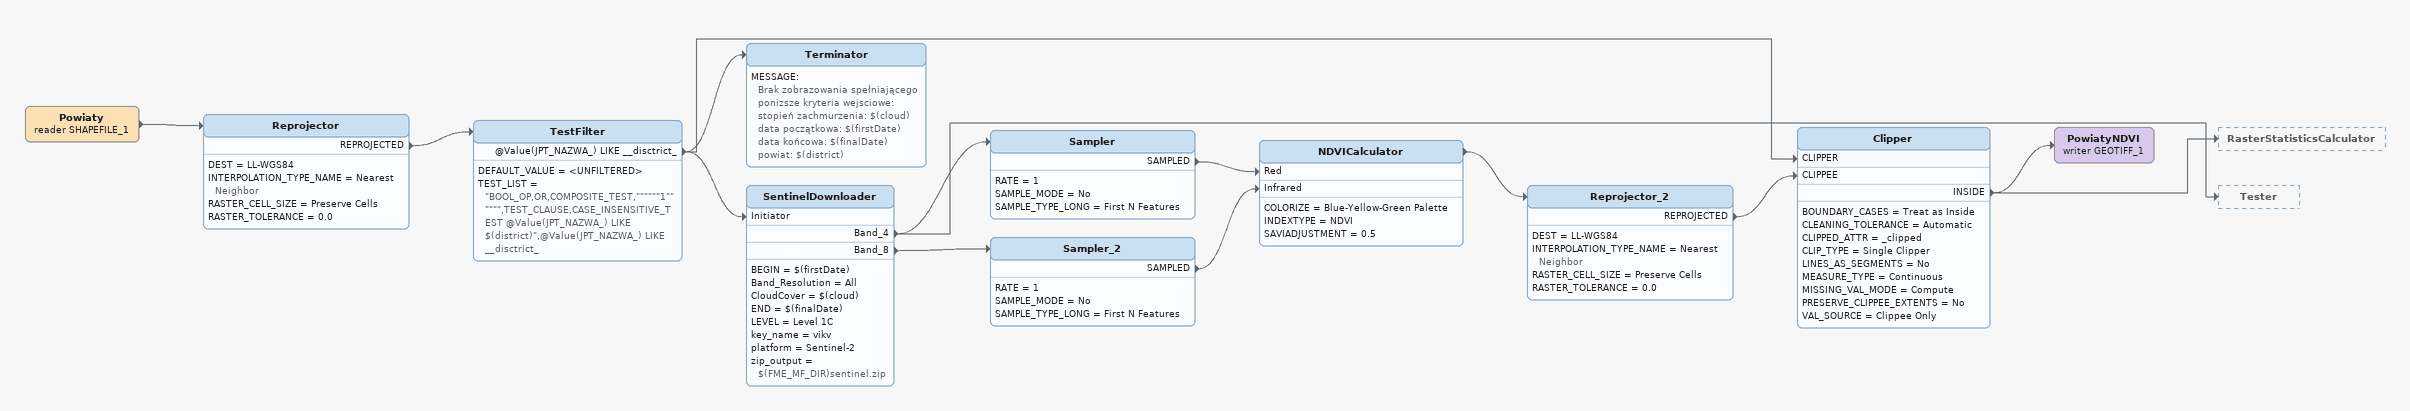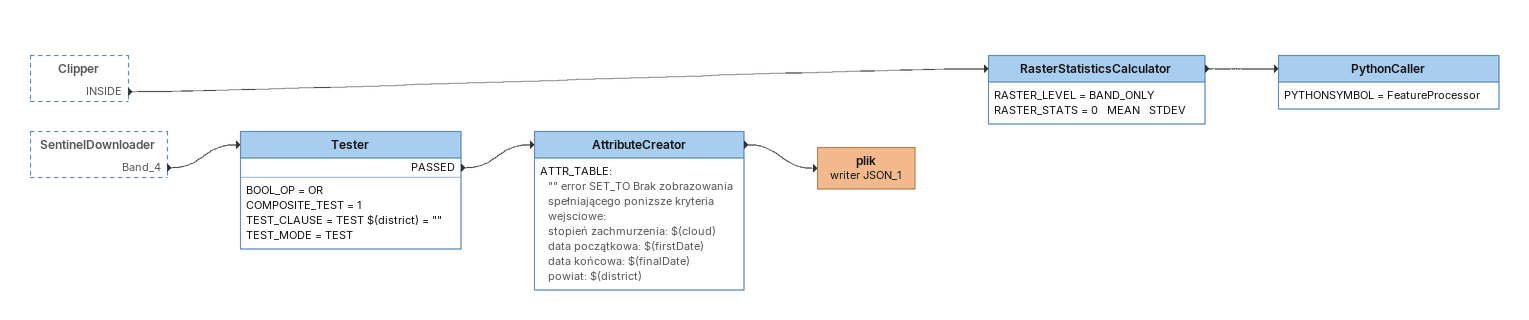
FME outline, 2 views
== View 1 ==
Powiaty (reader SHAPEFILE_1)
    -> Reprojector
Reprojector
    DEST = LL-WGS84
    INTERPOLATION_TYPE_NAME = Nearest Neighbor
    RASTER_CELL_SIZE = Preserve Cells
    RASTER_TOLERANCE = 0.0
    REPROJECTED -> TestFilter
TestFilter
    DEFAULT_VALUE = <UNFILTERED>
    TEST_LIST = "BOOL_OP,OR,COMPOSITE_TEST,""""""1"""""",TEST_CLAUSE,CASE_INSENSITIVE_TEST @Value(JPT_NAZWA_) LIKE $(district)",@Value(JPT_NAZWA_) LIKE __disctrict_
    @Value(JPT_NAZWA_) LIKE __disctrict_ -> Clipper [CLIPPER]
    @Value(JPT_NAZWA_) LIKE __disctrict_ -> SentinelDownloader [Initiator]
    @Value(JPT_NAZWA_) LIKE __disctrict_ -> Terminator
Terminator
    MESSAGE:
      Brak zobrazowania spełniającego ponizsze kryteria wejsciowe:
      stopień zachmurzenia: $(cloud)
      data początkowa: $(firstDate)
      data końcowa: $(finalDate)
      powiat: $(district)
SentinelDownloader
    BEGIN = $(firstDate)
    Band_Resolution = All
    CloudCover = $(cloud)
    END = $(finalDate)
    LEVEL = Level 1C
    key_name = vikv
    platform = Sentinel-2
    zip_output = $(FME_MF_DIR)sentinel.zip
    Band_4 -> Sampler
    Band_4 -> Tester
    Band_8 -> Sampler_2
Sampler
    RATE = 1
    SAMPLE_MODE = No
    SAMPLE_TYPE_LONG = First N Features
    SAMPLED -> NDVICalculator [Red]
Sampler_2
    RATE = 1
    SAMPLE_MODE = No
    SAMPLE_TYPE_LONG = First N Features
    SAMPLED -> NDVICalculator [Infrared]
NDVICalculator
    COLORIZE = Blue-Yellow-Green Palette
    INDEXTYPE = NDVI
    SAVIADJUSTMENT = 0.5
    -> Reprojector_2
Reprojector_2
    DEST = LL-WGS84
    INTERPOLATION_TYPE_NAME = Nearest Neighbor
    RASTER_CELL_SIZE = Preserve Cells
    RASTER_TOLERANCE = 0.0
    REPROJECTED -> Clipper [CLIPPEE]
Clipper
    BOUNDARY_CASES = Treat as Inside
    CLEANING_TOLERANCE = Automatic
    CLIPPED_ATTR = _clipped
    CLIP_TYPE = Single Clipper
    LINES_AS_SEGMENTS = No
    MEASURE_TYPE = Continuous
    MISSING_VAL_MODE = Compute
    PRESERVE_CLIPPEE_EXTENTS = No
    VAL_SOURCE = Clippee Only
    INSIDE -> RasterStatisticsCalculator
    INSIDE -> PowiatyNDVI (writer GEOTIFF_1)
PowiatyNDVI (writer GEOTIFF_1)

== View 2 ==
Clipper [outside]
    INSIDE -> RasterStatisticsCalculator
SentinelDownloader [outside]
    Band_4 -> Tester
RasterStatisticsCalculator
    RASTER_LEVEL = BAND_ONLY
    RASTER_STATS = 0   MEAN   STDEV
    -> PythonCaller
PythonCaller
    PYTHONSYMBOL = FeatureProcessor
Tester
    BOOL_OP = OR
    COMPOSITE_TEST = 1
    TEST_CLAUSE = TEST $(district) = ""
    TEST_MODE = TEST
    PASSED -> AttributeCreator
AttributeCreator
    ATTR_TABLE:
      "" error SET_TO Brak zobrazowania spełniającego ponizsze kryteria wejsciowe:
      stopień zachmurzenia: $(cloud)
      data początkowa: $(firstDate)
      data końcowa: $(finalDate)
      powiat: $(district)
    -> plik (writer JSON_1)
plik (writer JSON_1)
